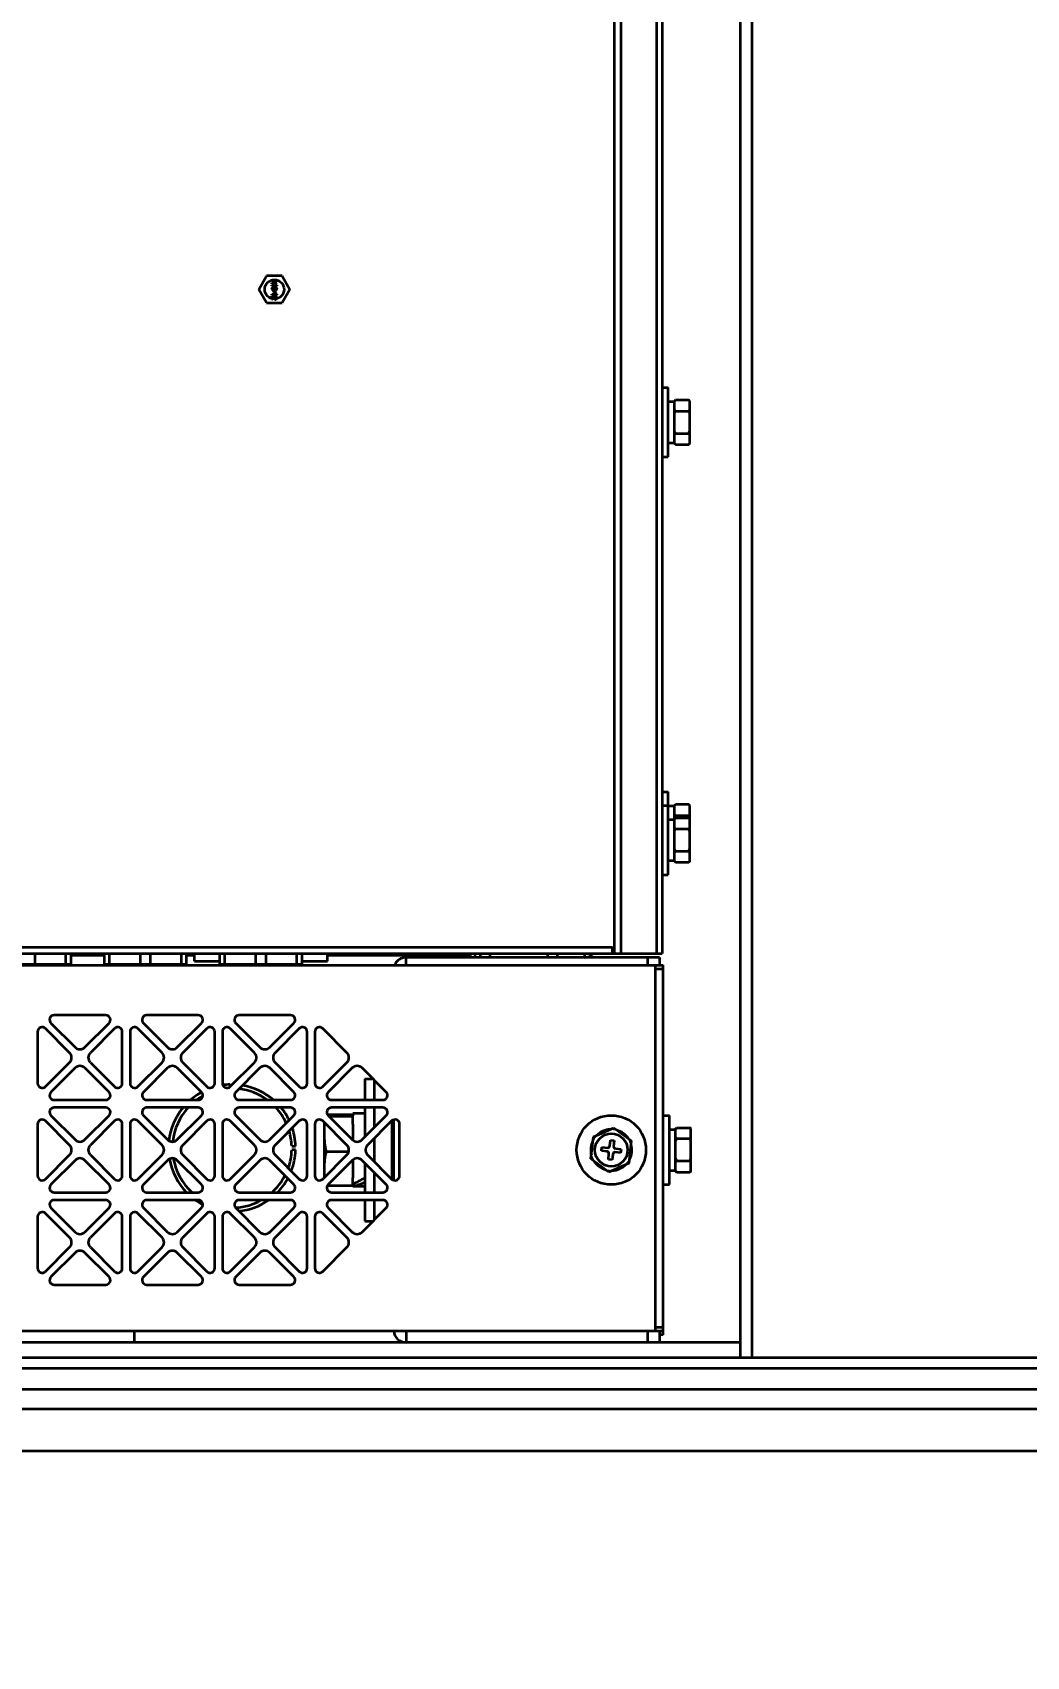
# Model space of a CAD drawing. Header units: millimetres. Extents: x 32496 to 166256, y 3504 to 23939.
# Drawn here: x 151428.4 to 151686.5, y 12157.8 to 12579.5 of the extents above; entities that cross this region are included whole.
import ezdxf

# ---------------------------------------------------------------- set-up
doc = ezdxf.new("R2010")
doc.units = ezdxf.units.MM
doc.header["$PDSIZE"] = -5
doc.layers.get('0').update_dxf_attribs({"lineweight": 35})
doc.layers.get('Defpoints').update_dxf_attribs({"lineweight": 18})
doc.layers.add('THICK', color=7, linetype='Continuous', lineweight=0)
doc.styles.add('TH_GBDIM', font='仿宋_GB2312.ttf', dxfattribs={"width": 0.8})
doc.dimstyles.new('TH_GBDIM', dxfattribs={"dimscale": 42, "dimtxt": 3, "dimasz": 3, "dimexe": 1.2, "dimexo": 0, "dimgap": 1, "dimtad": 1, "dimdec": 1, "dimdsep": 46, "dimtxsty": 'TH_GBDIM', "dimcen": 2.5, "dimdle": 252, "dimclrd": 4, "dimclre": 4, "dimclrt": 3, "dimadec": 0, "dimazin": 2, "dimtfac": 0.714286, "dimtdec": 1, "dimtmove": 0, "dimatfit": 3, "dimfxl": 1, "dimtolj": 1, "dimarcsym": 0})

# ---------------------------------------------------------------- blocks, each defined once
blk = doc.blocks.new('*D5866')
at = {"layer": 'Defpoints', "color": 0}
for p in [(146504.2, 13263.4), (152827.2, 12081.36), (152827.2, 11822.56)]:
    blk.add_point(p, dxfattribs=at)
at = {"layer": 'THICK', "color": 4, "linetype": 'Continuous', "lineweight": -2}
for p, q in [((146504.2, 13263.4), (146504.2, 11792.56)), ((152827.2, 12081.36), (152827.2, 11792.56)), ((146579.2, 11822.56), (152752.2, 11822.56))]:
    blk.add_line(p, q, dxfattribs=at)
at = {"layer": 'THICK', "color": 4}
for points in [[(146579.2, 11835.06), (146579.2, 11810.06), (146504.2, 11822.56)], [(152752.2, 11810.06), (152752.2, 11835.06), (152827.2, 11822.56)]]:
    blk.add_solid(points, dxfattribs=at)
at = {"layer": 'THICK', "color": 3, "lineweight": -3, "insert": (149665.7, 11885.26), "char_height": 75, "attachment_point": 5, "style": 'TH_GBDIM'}
blk.add_mtext('\\A1;About {\\A1;6323}', dxfattribs=at)
blk = doc.blocks.new('8-1250')
at = {"linetype": 'Continuous'}
for p, q in [((3018.87, -32152.29), (3018.87, -34671.29)), ((2994.17, -34566.29), (2994.17, -34029.19)), ((3015.87, -34040.26), (3015.87, -34671.29)), ((2983.17, -34566.29), (2983.17, -34048.24)), ((2984.87, -34045.3), (2984.87, -34566.29)), ((2995.57, -34180.92), (2995.57, -34425.66)), ((2890.83, -34393.79), (2892.85, -34390.29)), ((2892.85, -34397.29), (2890.83, -34393.79)), ((2896.89, -34390.29), (2892.85, -34390.29)), ((2894.22, -34391.59), (2895.52, -34391.59)), ((2894.22, -34391.75), (2894.22, -34391.59)), ((2895.25, -34391.75), (2894.22, -34391.75)), ((2895.25, -34391.75), (2894.22, -34392.13)), ((2894.22, -34392.35), (2894.22, -34392.13)), ((2894.22, -34392.35), (2895.25, -34392.73)), ((2894.22, -34392.73), (2895.25, -34392.73)), ((2894.22, -34392.89), (2894.22, -34392.73)), ((2895.52, -34392.89), (2894.22, -34392.89)), ((2894.25, -34393.4), (2894.22, -34393.54)), ((2894.22, -34393.67), (2894.22, -34393.54)), ((2894.22, -34393.67), (2894.25, -34393.81)), ((2894.33, -34393.27), (2894.25, -34393.4)), ((2894.25, -34393.81), (2894.33, -34393.95)), ((2894.44, -34393.19), (2894.33, -34393.27)), ((2894.33, -34393.95), (2894.44, -34394.03)), ((2894.36, -34392.24), (2895.52, -34391.83)), ((2895.52, -34392.65), (2894.36, -34392.24)), ((2894.36, -34393.51), (2894.39, -34393.43)), ((2894.36, -34393.51), (2894.36, -34393.7)), ((2894.39, -34393.78), (2894.36, -34393.7)), ((2894.39, -34393.43), (2894.44, -34393.35)), ((2894.44, -34393.86), (2894.39, -34393.78)), ((2894.58, -34393.13), (2894.44, -34393.19)), ((2894.44, -34393.35), (2894.53, -34393.3)), ((2894.53, -34393.92), (2894.44, -34393.86)), ((2894.44, -34394.03), (2894.58, -34394.08)), ((2894.53, -34393.3), (2894.61, -34393.27)), ((2894.61, -34393.95), (2894.53, -34393.92)), ((2894.78, -34393.11), (2894.58, -34393.13)), ((2894.72, -34394.08), (2894.58, -34394.08)), ((2894.69, -34393.27), (2894.61, -34393.27)), ((2894.61, -34393.95), (2894.69, -34393.95)), ((2894.69, -34393.27), (2894.78, -34393.3)), ((2894.78, -34393.92), (2894.69, -34393.95)), ((2894.72, -34394.3), (2894.69, -34394.32)), ((2894.69, -34394.32), (2894.83, -34394.46)), ((2894.72, -34394.08), (2894.86, -34394.03)), ((2894.89, -34394.46), (2894.72, -34394.3)), ((2894.78, -34393.11), (2894.97, -34393.11)), ((2894.78, -34393.3), (2894.83, -34393.35)), ((2894.83, -34393.86), (2894.78, -34393.92)), ((2894.83, -34393.35), (2894.89, -34393.43)), ((2894.89, -34393.78), (2894.83, -34393.86)), ((2894.86, -34394.03), (2894.94, -34393.95)), ((2894.89, -34393.43), (2894.91, -34393.51)), ((2894.91, -34393.7), (2894.89, -34393.78)), ((2895.05, -34394.3), (2894.89, -34394.46)), ((2894.97, -34393.24), (2894.91, -34393.24)), ((2895.02, -34393.4), (2894.91, -34393.24)), ((2894.91, -34393.7), (2894.91, -34393.51)), ((2894.94, -34393.95), (2895.02, -34393.81)), ((2894.94, -34394.46), (2895.08, -34394.32)), ((2895.16, -34393.13), (2894.97, -34393.11)), ((2894.97, -34393.24), (2895.14, -34393.27)), ((2895.05, -34393.54), (2895.02, -34393.4)), ((2895.02, -34393.81), (2895.05, -34393.67)), ((2895.05, -34393.54), (2895.05, -34393.67)), ((2895.08, -34394.32), (2895.05, -34394.3)), ((2895.14, -34393.27), (2895.22, -34393.3)), ((2895.3, -34393.19), (2895.16, -34393.13)), ((2895.22, -34393.3), (2895.3, -34393.35)), ((2895.3, -34393.84), (2895.22, -34393.89)), ((2895.22, -34394.03), (2895.22, -34393.89)), ((2895.22, -34394.03), (2895.3, -34394)), ((2895.41, -34393.27), (2895.3, -34393.19)), ((2895.3, -34393.35), (2895.36, -34393.43)), ((2895.36, -34393.76), (2895.3, -34393.84)), ((2895.3, -34394), (2895.41, -34393.92)), ((2895.36, -34393.43), (2895.38, -34393.51)), ((2895.38, -34393.67), (2895.36, -34393.76)), ((2895.38, -34393.67), (2895.38, -34393.51)), ((2895.49, -34393.4), (2895.41, -34393.27)), ((2895.41, -34393.92), (2895.49, -34393.78)), ((2895.52, -34393.54), (2895.49, -34393.4)), ((2895.49, -34393.78), (2895.52, -34393.65)), ((2895.52, -34391.59), (2895.52, -34391.83)), ((2895.52, -34392.65), (2895.52, -34392.89)), ((2895.52, -34393.54), (2895.52, -34393.65)), ((2896.89, -34390.29), (2898.91, -34393.79)), ((2898.91, -34393.79), (2896.89, -34397.29)), ((2892.85, -34397.29), (2896.89, -34397.29)), ((2894.22, -34395.06), (2895.3, -34395.06)), ((2894.22, -34395.22), (2894.22, -34395.06)), ((2895.52, -34395.22), (2894.22, -34395.22)), ((2894.22, -34395.43), (2894.36, -34395.43)), ((2894.22, -34396.41), (2894.22, -34395.43)), ((2894.36, -34396.41), (2894.22, -34396.41)), ((2895.05, -34396.19), (2894.36, -34395.43)), ((2894.36, -34395.65), (2894.97, -34396.33)), ((2894.36, -34395.65), (2894.36, -34396.41)), ((2894.64, -34394.46), (2894.83, -34394.46)), ((2894.64, -34394.51), (2894.64, -34394.46)), ((2894.83, -34394.51), (2894.64, -34394.51)), ((2894.83, -34394.51), (2894.69, -34394.65)), ((2894.69, -34394.65), (2894.72, -34394.68)), ((2894.72, -34394.68), (2894.89, -34394.51)), ((2894.89, -34394.51), (2895.05, -34394.68)), ((2894.94, -34394.46), (2895.14, -34394.46)), ((2895.14, -34394.51), (2894.94, -34394.51)), ((2895.08, -34394.65), (2894.94, -34394.51)), ((2894.97, -34396.33), (2895.05, -34396.38)), ((2895.05, -34394.68), (2895.08, -34394.65)), ((2895.16, -34396.25), (2895.05, -34396.19)), ((2895.05, -34396.38), (2895.16, -34396.41)), ((2895.11, -34394.89), (2895.33, -34394.89)), ((2895.11, -34394.89), (2895.3, -34395.06)), ((2895.14, -34394.46), (2895.14, -34394.51)), ((2895.16, -34396.25), (2895.22, -34396.25)), ((2895.22, -34396.41), (2895.16, -34396.41)), ((2895.33, -34395.49), (2895.22, -34395.46)), ((2895.22, -34395.6), (2895.22, -34395.46)), ((2895.22, -34395.6), (2895.3, -34395.65)), ((2895.3, -34396.19), (2895.22, -34396.25)), ((2895.22, -34396.41), (2895.33, -34396.38)), ((2895.3, -34395.65), (2895.36, -34395.73)), ((2895.36, -34396.11), (2895.3, -34396.19)), ((2895.52, -34395.06), (2895.33, -34394.89)), ((2895.44, -34395.6), (2895.33, -34395.49)), ((2895.33, -34396.38), (2895.44, -34396.27)), ((2895.36, -34395.73), (2895.38, -34395.87)), ((2895.38, -34395.98), (2895.36, -34396.11)), ((2895.38, -34395.98), (2895.38, -34395.87)), ((2895.49, -34395.71), (2895.44, -34395.6)), ((2895.44, -34396.27), (2895.49, -34396.17)), ((2895.52, -34395.9), (2895.49, -34395.71)), ((2895.49, -34396.17), (2895.52, -34396)), ((2895.52, -34395.06), (2895.52, -34395.22)), ((2895.52, -34395.9), (2895.52, -34396)), ((2995.57, -34419.29), (2997.17, -34419.29)), ((2997.17, -34437.29), (2997.17, -34419.29)), ((2997.17, -34422.94), (2998.77, -34422.94)), ((2998.77, -34422.82), (2999.07, -34422.52)), ((2998.77, -34433.76), (2998.77, -34422.82)), ((2999.07, -34422.52), (3002.47, -34422.52)), ((3002.77, -34422.82), (3002.47, -34422.52)), ((3002.77, -34433.76), (3002.77, -34422.82)), ((2995.57, -34425.66), (2995.57, -34430.92)), ((2999.07, -34425.4), (3002.47, -34425.4)), ((2995.57, -34430.92), (2995.57, -34566.29)), ((2999.07, -34431.18), (3002.47, -34431.18)), ((2997.17, -34433.64), (2998.77, -34433.64)), ((2998.77, -34433.76), (2999.07, -34434.06)), ((2999.07, -34434.06), (3002.47, -34434.06)), ((3002.77, -34433.76), (3002.47, -34434.06)), ((2995.57, -34437.29), (2997.17, -34437.29)), ((2995.57, -34524.29), (2997.17, -34524.29)), ((2997.17, -34527.79), (2997.17, -34524.29)), ((2995.57, -34527.79), (2997.17, -34527.79)), ((2997.17, -34545.79), (2997.17, -34527.79)), ((2997.17, -34527.94), (2998.77, -34527.94)), ((2998.77, -34527.82), (2999.04, -34527.54)), ((2998.77, -34531.32), (2998.77, -34527.82)), ((2999.07, -34527.52), (3002.47, -34527.52)), ((3002.77, -34527.82), (3002.5, -34527.54)), ((3002.77, -34531.32), (3002.77, -34527.82)), ((2997.17, -34531.44), (2998.77, -34531.44)), ((2998.77, -34531.32), (2999.07, -34531.02)), ((2998.77, -34542.26), (2998.77, -34531.32)), ((2999.07, -34530.45), (3002.47, -34530.45)), ((2999.07, -34531.02), (3002.47, -34531.02)), ((3002.77, -34531.32), (3002.47, -34531.02)), ((3002.77, -34542.26), (3002.77, -34531.32)), ((2999.07, -34533.9), (3002.47, -34533.9)), ((2999.07, -34539.68), (3002.47, -34539.68)), ((2995.57, -34545.79), (2997.17, -34545.79)), ((2997.17, -34542.14), (2998.77, -34542.14)), ((2998.77, -34542.26), (2999.07, -34542.56)), ((2999.07, -34542.56), (3002.47, -34542.56)), ((3002.77, -34542.26), (3002.47, -34542.56)), ((2684.08, -34566.29), (2984.87, -34566.29)), ((2685.06, -34564.59), (2982.67, -34564.59)), ((2832.69, -34569.06), (2832.69, -34566.29)), ((2840.72, -34569.06), (2840.72, -34566.29)), ((2842.04, -34569.06), (2842.04, -34566.29)), ((2850.71, -34566.79), (2842.04, -34566.79)), ((2850.71, -34569.06), (2850.71, -34566.29)), ((2852.02, -34569.06), (2852.02, -34566.29)), ((2860.05, -34569.06), (2860.05, -34566.29)), ((2862.69, -34569.06), (2862.69, -34566.29)), ((2870.72, -34569.06), (2870.72, -34566.29)), ((2872.04, -34569.06), (2872.04, -34566.29)), ((2874.12, -34566.79), (2872.04, -34566.79)), ((2874.12, -34568.29), (2874.12, -34566.29)), ((2880.71, -34569.06), (2880.71, -34566.29)), ((2882.02, -34569.06), (2882.02, -34566.29)), ((2890.05, -34569.06), (2890.05, -34566.29)), ((2892.69, -34569.06), (2892.69, -34566.29)), ((2900.72, -34569.06), (2900.72, -34566.29)), ((2902.04, -34569.06), (2902.04, -34566.29)), ((2908.62, -34568.29), (2908.62, -34566.29)), ((2945.87, -34566.79), (2908.62, -34566.79)), ((2945.47, -34567.29), (2945.47, -34566.79)), ((2945.87, -34566.79), (2945.87, -34566.29)), ((2946.97, -34567.29), (2946.97, -34566.29)), ((2948.37, -34567.29), (2948.37, -34566.29)), ((2950.87, -34567.29), (2950.87, -34566.29)), ((2965.87, -34567.29), (2965.87, -34566.29)), ((2968.37, -34567.29), (2968.37, -34566.29)), ((2975.37, -34566.29), (2975.37, -34567.29)), ((2982.67, -34566.29), (2982.67, -34564.59)), ((2984.87, -34566.29), (2995.57, -34566.29)), ((2682.35, -34569.29), (2995.87, -34569.29)), ((2820.71, -34569.06), (2842.04, -34569.06)), ((2850.71, -34569.06), (2872.04, -34569.06)), ((2874.12, -34568.29), (2880.71, -34568.29)), ((2880.71, -34569.06), (2902.04, -34569.06)), ((2902.04, -34568.29), (2908.62, -34568.29)), ((2994.87, -34567.29), (2929.07, -34567.29)), ((2929.07, -34569.29), (2929.07, -34567.29)), ((2991.87, -34569.29), (2991.87, -34567.29)), ((2993.87, -34570.29), (2993.87, -34569.29)), ((2995.87, -34570.29), (2993.87, -34570.29)), ((2993.87, -34663.29), (2993.87, -34570.29)), ((2994.87, -34567.29), (2994.87, -34569.29)), ((2995.87, -34664.29), (2995.87, -34569.29)), ((2851.06, -34582.29), (2837.68, -34582.29)), ((2875.06, -34582.29), (2861.68, -34582.29)), ((2899.06, -34582.29), (2885.68, -34582.29)), ((2833.37, -34586.6), (2833.37, -34599.98)), ((2841.69, -34592.02), (2835.42, -34585.75)), ((2836.83, -34584.34), (2843.1, -34590.6)), ((2845.65, -34590.6), (2851.91, -34584.34)), ((2853.32, -34585.75), (2847.06, -34592.02)), ((2855.37, -34599.98), (2855.37, -34586.6)), ((2857.37, -34586.6), (2857.37, -34599.98)), ((2865.69, -34592.02), (2859.42, -34585.75)), ((2860.83, -34584.34), (2867.1, -34590.6)), ((2869.65, -34590.6), (2875.91, -34584.34)), ((2877.32, -34585.75), (2871.06, -34592.02)), ((2879.37, -34599.98), (2879.37, -34586.6)), ((2881.37, -34586.6), (2881.37, -34599.98)), ((2889.69, -34592.02), (2883.42, -34585.75)), ((2884.83, -34584.34), (2891.1, -34590.6)), ((2893.65, -34590.6), (2899.91, -34584.34)), ((2901.32, -34585.75), (2895.06, -34592.02)), ((2903.37, -34599.98), (2903.37, -34586.6)), ((2905.37, -34586.6), (2905.37, -34599.98)), ((2913.69, -34592.02), (2907.42, -34585.75)), ((2835.42, -34600.83), (2841.69, -34594.56)), ((2843.1, -34595.98), (2836.83, -34602.24)), ((2851.91, -34602.24), (2845.65, -34595.98)), ((2847.06, -34594.56), (2853.32, -34600.83)), ((2859.42, -34600.83), (2865.69, -34594.56)), ((2867.1, -34595.98), (2860.83, -34602.24)), ((2875.91, -34602.24), (2869.65, -34595.98)), ((2871.06, -34594.56), (2877.32, -34600.83)), ((2883.42, -34600.83), (2889.69, -34594.56)), ((2891.1, -34595.98), (2884.83, -34602.24)), ((2899.91, -34602.24), (2893.65, -34595.98)), ((2895.06, -34594.56), (2901.32, -34600.83)), ((2907.42, -34600.83), (2913.69, -34594.56)), ((2915.1, -34595.98), (2908.83, -34602.24)), ((2923.91, -34602.24), (2917.65, -34595.98)), ((2883.37, -34600.87), (2883.37, -34600.3)), ((2918.37, -34598.79), (2920.46, -34598.79)), ((2918.37, -34598.79), (2918.37, -34604.29)), ((2920.87, -34604.29), (2920.87, -34599.2)), ((2837.68, -34604.29), (2851.06, -34604.29)), ((2861.68, -34604.29), (2875.06, -34604.29)), ((2885.68, -34604.29), (2899.06, -34604.29)), ((2909.68, -34604.29), (2923.06, -34604.29)), ((2836.83, -34608.34), (2843.1, -34614.6)), ((2851.06, -34606.29), (2837.68, -34606.29)), ((2845.65, -34614.6), (2851.91, -34608.34)), ((2860.83, -34608.34), (2867.1, -34614.6)), ((2875.06, -34606.29), (2861.68, -34606.29)), ((2869.65, -34614.6), (2875.91, -34608.34)), ((2884.83, -34608.34), (2891.1, -34614.6)), ((2899.06, -34606.29), (2885.68, -34606.29)), ((2893.65, -34614.6), (2899.91, -34608.34)), ((2908.65, -34608.09), (2915.27, -34608.09)), ((2908.83, -34608.34), (2915.1, -34614.6)), ((2909, -34608.51), (2915.27, -34608.51)), ((2923.06, -34606.29), (2909.68, -34606.29)), ((2918.37, -34607.84), (2915.27, -34607.84)), ((2915.27, -34607.84), (2915.27, -34608.41)), ((2915.27, -34610.6), (2915.27, -34608.41)), ((2917.65, -34614.6), (2923.91, -34608.34)), ((2918.37, -34606.29), (2918.37, -34613.87)), ((2920.87, -34611.37), (2920.87, -34606.29)), ((2925.87, -34625.13), (2925.87, -34609.45)), ((2995.87, -34608.29), (2997.47, -34608.29)), ((2997.47, -34626.29), (2997.47, -34608.29)), ((2833.37, -34610.6), (2833.37, -34623.98)), ((2841.69, -34616.02), (2835.42, -34609.75)), ((2853.32, -34609.75), (2847.06, -34616.02)), ((2855.37, -34623.98), (2855.37, -34610.6)), ((2857.37, -34610.6), (2857.37, -34623.98)), ((2865.69, -34616.02), (2859.42, -34609.75)), ((2877.32, -34609.75), (2871.06, -34616.02)), ((2879.37, -34623.98), (2879.37, -34610.6)), ((2881.37, -34610.6), (2881.37, -34623.98)), ((2889.69, -34616.02), (2883.42, -34609.75)), ((2901.32, -34609.75), (2895.06, -34616.02)), ((2903.37, -34623.98), (2903.37, -34610.6)), ((2905.37, -34610.6), (2905.37, -34623.98)), ((2913.69, -34616.02), (2907.42, -34609.75)), ((2907.77, -34610.1), (2907.77, -34624.47)), ((2915.27, -34610.6), (2915.27, -34614.74)), ((2925.32, -34609.75), (2919.06, -34616.02)), ((2925.37, -34609.71), (2925.37, -34624.87)), ((2925.87, -34609.79), (2925.37, -34609.79)), ((2927.37, -34623.98), (2927.37, -34610.6)), ((2977.71, -34613.89), (2982.99, -34611.55)), ((2982.99, -34611.55), (2987.65, -34614.95)), ((2997.47, -34611.94), (2999.07, -34611.94)), ((2999.07, -34611.82), (2999.32, -34611.56)), ((2999.07, -34622.76), (2999.07, -34611.82)), ((2999.32, -34611.56), (2999.37, -34611.52)), ((2999.37, -34611.52), (3002.77, -34611.52)), ((3002.82, -34611.56), (3002.77, -34611.52)), ((3003.07, -34611.82), (3002.82, -34611.56)), ((3003.07, -34622.76), (3003.07, -34611.82)), ((2899.36, -34616.29), (2900.36, -34616.29)), ((2900.36, -34617.29), (2899.36, -34617.29)), ((2908.28, -34617.71), (2914.16, -34617.71)), ((2920.87, -34620.37), (2920.87, -34614.2)), ((2977.09, -34619.63), (2977.71, -34613.89)), ((2979.83, -34617.52), (2979.94, -34616.53)), ((2981.32, -34617.68), (2979.83, -34617.52)), ((2979.94, -34616.53), (2981.43, -34616.69)), ((2981.98, -34616.24), (2982.14, -34614.75)), ((2982.14, -34614.75), (2983.14, -34614.86)), ((2983.14, -34614.86), (2982.98, -34616.35)), ((2983.42, -34616.9), (2984.91, -34617.06)), ((2984.91, -34617.06), (2984.8, -34618.05)), ((2987.04, -34620.69), (2987.65, -34614.95)), ((2999.37, -34614.33), (3002.77, -34614.33)), ((2835.42, -34624.83), (2841.69, -34618.56)), ((2843.1, -34619.98), (2836.83, -34626.24)), ((2851.91, -34626.24), (2845.65, -34619.98)), ((2847.06, -34618.56), (2853.32, -34624.83)), ((2859.42, -34624.83), (2865.69, -34618.56)), ((2867.1, -34619.98), (2860.83, -34626.24)), ((2875.91, -34626.24), (2869.65, -34619.98)), ((2871.06, -34618.56), (2877.32, -34624.83)), ((2883.42, -34624.83), (2889.69, -34618.56)), ((2891.1, -34619.98), (2884.83, -34626.24)), ((2899.91, -34626.24), (2893.65, -34619.98)), ((2895.06, -34618.56), (2901.32, -34624.83)), ((2907.42, -34624.83), (2913.69, -34618.56)), ((2915.1, -34619.98), (2908.83, -34626.24)), ((2915.27, -34619.83), (2915.27, -34624.49)), ((2923.91, -34626.24), (2917.65, -34619.98)), ((2918.37, -34620.7), (2918.37, -34628.29)), ((2919.06, -34618.56), (2925.32, -34624.83)), ((2981.76, -34623.03), (2977.09, -34619.63)), ((2981.61, -34619.72), (2981.77, -34618.23)), ((2982.6, -34619.83), (2981.61, -34619.72)), ((2987.04, -34620.69), (2981.76, -34623.03)), ((2982.76, -34618.34), (2982.6, -34619.83)), ((2984.8, -34618.05), (2983.31, -34617.89)), ((2999.37, -34620.1), (3002.77, -34620.1)), ((2915.27, -34626.49), (2915.27, -34624.49)), ((2920.87, -34628.29), (2920.87, -34623.2)), ((2925.37, -34624.79), (2925.87, -34624.79)), ((2995.87, -34626.29), (2997.47, -34626.29)), ((2997.47, -34622.64), (2999.07, -34622.64)), ((2999.07, -34622.76), (2999.32, -34623.02)), ((2999.37, -34623.06), (3002.77, -34623.06)), ((3003.07, -34622.76), (3002.82, -34623.02)), ((2837.68, -34628.29), (2851.06, -34628.29)), ((2851.06, -34630.29), (2837.68, -34630.29)), ((2861.68, -34628.29), (2875.06, -34628.29)), ((2875.06, -34630.29), (2861.68, -34630.29)), ((2885.68, -34628.29), (2899.06, -34628.29)), ((2899.06, -34630.29), (2885.68, -34630.29)), ((2908.65, -34626.49), (2915.27, -34626.49)), ((2909.68, -34628.29), (2923.06, -34628.29)), ((2923.06, -34630.29), (2909.68, -34630.29)), ((2915.27, -34626.49), (2915.27, -34626.74)), ((2918.37, -34626.74), (2915.27, -34626.74)), ((2918.37, -34630.29), (2918.37, -34635.79)), ((2920.87, -34635.37), (2920.87, -34630.29)), ((2833.37, -34634.6), (2833.37, -34647.98)), ((2841.69, -34640.02), (2835.42, -34633.75)), ((2836.83, -34632.34), (2843.1, -34638.6)), ((2845.65, -34638.6), (2851.91, -34632.34)), ((2853.32, -34633.75), (2847.06, -34640.02)), ((2855.37, -34647.98), (2855.37, -34634.6)), ((2857.37, -34634.6), (2857.37, -34647.98)), ((2865.69, -34640.02), (2859.42, -34633.75)), ((2860.83, -34632.34), (2867.1, -34638.6)), ((2869.65, -34638.6), (2875.91, -34632.34)), ((2877.32, -34633.75), (2871.06, -34640.02)), ((2879.37, -34647.98), (2879.37, -34634.6)), ((2881.37, -34634.6), (2881.37, -34647.98)), ((2889.69, -34640.02), (2883.42, -34633.75)), ((2884.83, -34632.34), (2891.1, -34638.6)), ((2893.65, -34638.6), (2899.91, -34632.34)), ((2901.32, -34633.75), (2895.06, -34640.02)), ((2903.37, -34647.98), (2903.37, -34634.6)), ((2905.37, -34634.6), (2905.37, -34647.98)), ((2913.69, -34640.02), (2907.42, -34633.75)), ((2908.83, -34632.34), (2915.1, -34638.6)), ((2917.65, -34638.6), (2923.91, -34632.34)), ((2918.37, -34635.79), (2920.46, -34635.79)), ((2835.42, -34648.83), (2841.69, -34642.56)), ((2847.06, -34642.56), (2853.32, -34648.83)), ((2859.42, -34648.83), (2865.69, -34642.56)), ((2871.06, -34642.56), (2877.32, -34648.83)), ((2883.42, -34648.83), (2889.69, -34642.56)), ((2895.06, -34642.56), (2901.32, -34648.83)), ((2907.42, -34648.83), (2913.69, -34642.56)), ((2843.1, -34643.98), (2836.83, -34650.24)), ((2851.91, -34650.24), (2845.65, -34643.98)), ((2867.1, -34643.98), (2860.83, -34650.24)), ((2875.91, -34650.24), (2869.65, -34643.98)), ((2891.1, -34643.98), (2884.83, -34650.24)), ((2899.91, -34650.24), (2893.65, -34643.98)), ((2837.68, -34652.29), (2851.06, -34652.29)), ((2861.68, -34652.29), (2875.06, -34652.29)), ((2885.68, -34652.29), (2899.06, -34652.29)), ((2993.87, -34663.29), (2995.87, -34663.29)), ((2993.87, -34664.29), (2993.87, -34663.29)), ((2627.5, -34664.29), (2995.87, -34664.29)), ((3015.87, -34667.29), (2666.34, -34667.29)), ((2858.57, -34667.29), (2858.57, -34664.29)), ((2929.07, -34664.29), (2929.07, -34667.29)), ((2991.87, -34667.29), (2991.87, -34664.29)), ((2994.87, -34664.29), (2994.87, -34664.88)), ((2994.87, -34664.88), (2994.87, -34667.29)), ((2995.87, -34665.29), (2994.87, -34665.29)), ((2995.87, -34665.29), (2995.87, -34664.29)), ((3018.87, -34671.29), (2661.34, -34671.29)), ((3115.87, -34671.29), (3015.87, -34671.29)), ((3761.37, -34674.01), (-7907.13, -34674.01)), ((3761.37, -34679.48), (-7907.13, -34679.48)), ((3115.87, -34684.6), (-7857.13, -34684.6)), ((3115.87, -34695.54), (-7857.13, -34695.54))]:
    blk.add_line(p, q, dxfattribs=at)
for centre, radius in [((2894.87, -34393.79), 2.5), ((2982.37, -34617.29), 9), ((2982.37, -34617.29), 4.25)]:
    blk.add_circle(centre, radius, dxfattribs=at)
for centre, radius, start, end in [((3000.01, -34425.09), 3.56, 39.1364, 39.5013), ((3001.53, -34431.49), 3.56, 219.1364, 219.5008), ((3001.59, -34530.11), 3.61, 140.8644, 141.29), ((3002.91, -34531.29), 5.38, 135.4351, 135.8761), ((2998.63, -34531.3), 5.39, 44.1239, 44.5649), ((2999.96, -34530.11), 3.61, 38.71, 39.1336), ((3000.01, -34533.59), 3.56, 39.1364, 39.5013), ((3001.53, -34539.99), 3.56, 219.1364, 219.5008), ((2975.37, -34564.29), 3, 270, 317.7058), ((2929.07, -34570.49), 3.2, 90, 157.8523), ((2837.68, -34583.49), 1.2, 90, 225), ((2851.06, -34583.49), 1.2, 315, 90), ((2861.68, -34583.49), 1.2, 90, 225), ((2875.06, -34583.49), 1.2, 315, 90), ((2885.68, -34583.49), 1.2, 90, 225), ((2899.06, -34583.49), 1.2, 315, 90), ((2834.57, -34586.6), 1.2, 45, 180), ((2854.17, -34586.6), 1.2, 0, 135), ((2858.57, -34586.6), 1.2, 45, 180), ((2878.17, -34586.6), 1.2, 0, 135), ((2882.57, -34586.6), 1.2, 45, 180), ((2902.17, -34586.6), 1.2, 0, 135), ((2906.57, -34586.6), 1.2, 45, 180), ((2840.41, -34593.29), 1.8, 315, 45), ((2844.37, -34589.33), 1.8, 225, 315), ((2848.33, -34593.29), 1.8, 135, 225), ((2864.41, -34593.29), 1.8, 315, 45), ((2868.37, -34589.33), 1.8, 225, 315), ((2872.33, -34593.29), 1.8, 135, 225), ((2888.41, -34593.29), 1.8, 315, 45), ((2892.37, -34589.33), 1.8, 225, 315), ((2896.33, -34593.29), 1.8, 135, 225), ((2912.41, -34593.29), 1.8, 315, 45), ((2844.37, -34597.25), 1.8, 45, 135), ((2868.37, -34597.25), 1.8, 45, 135), ((2892.37, -34597.25), 1.8, 45, 135), ((2916.37, -34597.25), 1.8, 45, 135), ((2834.57, -34599.98), 1.2, 180, 315), ((2854.17, -34599.98), 1.2, 225, 0), ((2858.57, -34599.98), 1.2, 180, 315), ((2878.17, -34599.98), 1.2, 225, 0), ((2882.57, -34599.98), 1.2, 180, 315), ((2883.87, -34616.79), 16.5, 91.7365, 98.3444), ((2883.87, -34616.79), 16.5, 49.3326, 80.6487), ((2902.17, -34599.98), 1.2, 225, 0), ((2906.57, -34599.98), 1.2, 180, 315), ((2837.68, -34603.09), 1.2, 135, 270), ((2851.06, -34603.09), 1.2, 270, 45), ((2861.68, -34603.09), 1.2, 135, 270), ((2883.87, -34616.79), 16.5, 118.6258, 130.6683), ((2883.87, -34616.79), 15.5, 119.5881, 126.1377), ((2875.06, -34603.09), 1.2, 270, 45), ((2885.68, -34603.09), 1.2, 135, 270), ((2883.87, -34616.79), 15.5, 53.8624, 83.3437), ((2899.06, -34603.09), 1.2, 270, 45), ((2909.68, -34603.09), 1.2, 135, 270), ((2923.06, -34603.09), 1.2, 270, 45), ((2834.57, -34610.6), 1.2, 45, 180), ((2837.68, -34607.49), 1.2, 90, 225), ((2851.06, -34607.49), 1.2, 315, 90), ((2854.17, -34610.6), 1.2, 0, 135), ((2858.57, -34610.6), 1.2, 45, 180), ((2861.68, -34607.49), 1.2, 90, 225), ((2883.87, -34616.79), 16.5, 140.4498, 173.3933), ((2883.87, -34616.79), 15.5, 137.2859, 173.8028), ((2875.06, -34607.49), 1.2, 315, 90), ((2878.17, -34610.6), 1.2, 0, 135), ((2882.57, -34610.6), 1.2, 45, 180), ((2885.68, -34607.49), 1.2, 90, 225), ((2883.87, -34616.79), 15.5, 24.7281, 42.7133), ((2883.87, -34616.79), 16.5, 26.0213, 39.5497), ((2899.06, -34607.49), 1.2, 315, 90), ((2902.17, -34610.6), 1.2, 0, 135), ((2906.57, -34610.6), 1.2, 45, 180), ((2909.68, -34607.49), 1.2, 90, 225), ((2923.06, -34607.49), 1.2, 315, 90), ((2926.17, -34610.6), 1.2, 0, 135), ((2883.87, -34616.79), 15.5, 1.8486, 16.5924), ((2883.87, -34616.79), 16.5, 1.7365, 18.459), ((2982.37, -34617.29), 5.47, 137.9086, 149.8935), ((2982.37, -34617.29), 5.35, 93.0614, 134.7408), ((2982.37, -34617.29), 5.47, 77.9086, 89.8935), ((2982.37, -34617.29), 5.35, 33.0614, 74.7408), ((2840.41, -34617.29), 1.8, 315, 45), ((2844.37, -34613.33), 1.8, 225, 315), ((2848.33, -34617.29), 1.8, 135, 225), ((2864.41, -34617.29), 1.8, 315, 45), ((2868.37, -34613.33), 1.8, 225, 315), ((2872.33, -34617.29), 1.8, 135, 225), ((2888.41, -34617.29), 1.8, 315, 45), ((2892.37, -34613.33), 1.8, 225, 315), ((2896.33, -34617.29), 1.8, 135, 225), ((2883.87, -34616.79), 15.5, 340.452, 358.1514), ((2883.87, -34616.79), 16.5, 338.812, 358.2635), ((2912.41, -34617.29), 1.8, 315, 45), ((2916.37, -34613.33), 1.8, 225, 315), ((2920.33, -34617.29), 1.8, 135, 225), ((2982.37, -34617.29), 5.35, 153.0614, 194.7408), ((2981.27, -34618.18), 0.5, 353.9011, 83.9011), ((2981.48, -34616.19), 0.5, 263.9011, 353.9011), ((2983.47, -34616.4), 0.5, 173.9011, 263.9011), ((2982.37, -34617.29), 5.47, 17.9086, 29.8935), ((2982.37, -34617.29), 5.35, 333.0614, 14.7408), ((2844.37, -34621.25), 1.8, 45, 135), ((2868.37, -34621.25), 1.8, 45, 135), ((2883.87, -34616.79), 16.5, 189.8605, 224.2208), ((2883.87, -34616.79), 15.5, 189.9879, 227.9882), ((2892.37, -34621.25), 1.8, 45, 135), ((2916.37, -34621.25), 1.8, 45, 135), ((2982.37, -34617.29), 5.47, 197.9086, 209.8935), ((2982.37, -34617.29), 5.35, 213.0614, 254.7408), ((2982.37, -34617.29), 5.35, 273.0614, 314.7408), ((2983.26, -34618.39), 0.5, 83.9011, 173.9011), ((2982.37, -34617.29), 5.47, 317.9086, 329.8935), ((2834.57, -34623.98), 1.2, 180, 315), ((2837.68, -34627.09), 1.2, 135, 270), ((2851.06, -34627.09), 1.2, 270, 45), ((2854.17, -34623.98), 1.2, 225, 0), ((2858.57, -34623.98), 1.2, 180, 315), ((2861.68, -34627.09), 1.2, 135, 270), ((2875.06, -34627.09), 1.2, 270, 45), ((2878.17, -34623.98), 1.2, 225, 0), ((2882.57, -34623.98), 1.2, 180, 315), ((2885.68, -34627.09), 1.2, 135, 270), ((2883.87, -34616.79), 15.5, 312.0115, 332.4985), ((2883.87, -34616.79), 16.5, 315.7805, 331.4162), ((2899.06, -34627.09), 1.2, 270, 45), ((2902.17, -34623.98), 1.2, 225, 0), ((2906.57, -34623.98), 1.2, 180, 315), ((2909.68, -34627.09), 1.2, 135, 270), ((2923.06, -34627.09), 1.2, 270, 45), ((2926.17, -34623.98), 1.2, 225, 0), ((2982.37, -34617.29), 5.47, 257.9086, 269.8935), ((3001.92, -34620.46), 3.64, 218.4467, 218.9062), ((3000.22, -34620.46), 3.64, 321.0863, 321.5533), ((2837.68, -34631.49), 1.2, 90, 225), ((2851.06, -34631.49), 1.2, 315, 90), ((2861.68, -34631.49), 1.2, 90, 225), ((2883.87, -34616.79), 16.5, 235.0154, 242.492), ((2875.06, -34631.49), 1.2, 315, 90), ((2885.68, -34631.49), 1.2, 90, 225), ((2883.87, -34616.79), 15.5, 273.3007, 299.2825), ((2883.87, -34616.79), 16.5, 276.262, 304.9849), ((2899.06, -34631.49), 1.2, 315, 90), ((2909.68, -34631.49), 1.2, 90, 225), ((2923.06, -34631.49), 1.2, 315, 90), ((2834.57, -34634.6), 1.2, 45, 180), ((2854.17, -34634.6), 1.2, 0, 135), ((2858.57, -34634.6), 1.2, 45, 180), ((2878.17, -34634.6), 1.2, 0, 135), ((2882.57, -34634.6), 1.2, 45, 180), ((2902.17, -34634.6), 1.2, 0, 135), ((2906.57, -34634.6), 1.2, 45, 180), ((2844.37, -34637.33), 1.8, 225, 315), ((2868.37, -34637.33), 1.8, 225, 315), ((2892.37, -34637.33), 1.8, 225, 315), ((2916.37, -34637.33), 1.8, 225, 315), ((2840.41, -34641.29), 1.8, 315, 45), ((2848.33, -34641.29), 1.8, 135, 225), ((2864.41, -34641.29), 1.8, 315, 45), ((2872.33, -34641.29), 1.8, 135, 225), ((2888.41, -34641.29), 1.8, 315, 45), ((2896.33, -34641.29), 1.8, 135, 225), ((2912.41, -34641.29), 1.8, 315, 45), ((2844.37, -34645.25), 1.8, 45, 135), ((2868.37, -34645.25), 1.8, 45, 135), ((2892.37, -34645.25), 1.8, 45, 135), ((2834.57, -34647.98), 1.2, 180, 315), ((2837.68, -34651.09), 1.2, 135, 270), ((2851.06, -34651.09), 1.2, 270, 45), ((2854.17, -34647.98), 1.2, 225, 0), ((2858.57, -34647.98), 1.2, 180, 315), ((2861.68, -34651.09), 1.2, 135, 270), ((2875.06, -34651.09), 1.2, 270, 45), ((2878.17, -34647.98), 1.2, 225, 0), ((2882.57, -34647.98), 1.2, 180, 315), ((2885.68, -34651.09), 1.2, 135, 270), ((2899.06, -34651.09), 1.2, 270, 45), ((2902.17, -34647.98), 1.2, 225, 0), ((2906.57, -34647.98), 1.2, 180, 315), ((2929.07, -34664.09), 3.2, 183.655, 270)]:
    blk.add_arc(centre, radius, start, end, dxfattribs=at)
for centre, start_param, end_param in [((2916.17, -34617.29), -2.209288, -1.87893), ((2918.37, -34617.29), -2.448792, -2.114562)]:
    blk.add_ellipse(centre, major_axis=(8.09, 8.09), ratio=0.60456, start_param=start_param, end_param=end_param, dxfattribs=at)
for points, knots in [([(2998.77, -34422.85), (2998.8, -34422.82), (2998.89, -34422.7), (2998.99, -34422.59), (2999.07, -34422.52)], [0, 0, 0, 0, 0.244558, 1, 1, 1, 1]), ([(3002.76, -34422.83), (3002.74, -34422.8), (3002.64, -34422.69), (3002.55, -34422.59), (3002.47, -34422.52)], [0, 0, 0, 0, 0.244878, 1, 1, 1, 1]), ([(2999.07, -34425.4), (2999.05, -34425.38), (2998.94, -34425.27), (2998.84, -34425.16), (2998.77, -34425.07)], [0, 0, 0, 0, 0.255352, 1, 1, 1, 1]), ([(3002.47, -34425.4), (3002.5, -34425.38), (3002.6, -34425.27), (3002.7, -34425.16), (3002.77, -34425.07)], [0, 0, 0, 0, 0.255353, 1, 1, 1, 1]), ([(2998.77, -34431.51), (2998.8, -34431.48), (2998.89, -34431.36), (2998.99, -34431.26), (2999.07, -34431.18)], [0, 0, 0, 0, 0.244558, 1, 1, 1, 1]), ([(3002.77, -34431.51), (3002.75, -34431.48), (3002.65, -34431.36), (3002.55, -34431.26), (3002.47, -34431.18)], [0, 0, 0, 0, 0.244558, 1, 1, 1, 1]), ([(2999.07, -34434.06), (2999.05, -34434.04), (2998.95, -34433.94), (2998.85, -34433.83), (2998.79, -34433.75)], [0, 0, 0, 0, 0.255041, 1, 1, 1, 1]), ([(3002.47, -34434.06), (3002.5, -34434.04), (3002.6, -34433.93), (3002.7, -34433.82), (3002.77, -34433.73)], [0, 0, 0, 0, 0.255353, 1, 1, 1, 1]), ([(2998.79, -34527.83), (2998.81, -34527.81), (2998.89, -34527.71), (2998.98, -34527.61), (2999.04, -34527.55)], [0, 0, 0, 0, 0.245498, 1, 1, 1, 1]), ([(3002.76, -34527.83), (3002.74, -34527.81), (3002.65, -34527.71), (3002.57, -34527.61), (3002.5, -34527.55)], [0, 0, 0, 0, 0.245496, 1, 1, 1, 1]), ([(2999.07, -34530.45), (2999.05, -34530.42), (2998.94, -34530.31), (2998.84, -34530.2), (2998.77, -34530.11)], [0, 0, 0, 0, 0.255211, 1, 1, 1, 1]), ([(2998.77, -34531.35), (2998.8, -34531.32), (2998.89, -34531.2), (2998.99, -34531.09), (2999.07, -34531.02)], [0, 0, 0, 0, 0.244558, 1, 1, 1, 1]), ([(3002.47, -34530.45), (3002.5, -34530.42), (3002.6, -34530.31), (3002.7, -34530.2), (3002.77, -34530.11)], [0, 0, 0, 0, 0.255211, 1, 1, 1, 1]), ([(3002.76, -34531.33), (3002.74, -34531.3), (3002.64, -34531.19), (3002.55, -34531.09), (3002.47, -34531.02)], [0, 0, 0, 0, 0.244878, 1, 1, 1, 1]), ([(2999.07, -34533.9), (2999.05, -34533.88), (2998.94, -34533.77), (2998.84, -34533.66), (2998.77, -34533.57)], [0, 0, 0, 0, 0.255352, 1, 1, 1, 1]), ([(3002.47, -34533.9), (3002.5, -34533.88), (3002.6, -34533.77), (3002.7, -34533.66), (3002.77, -34533.57)], [0, 0, 0, 0, 0.255353, 1, 1, 1, 1]), ([(2998.77, -34540.01), (2998.8, -34539.98), (2998.89, -34539.86), (2998.99, -34539.76), (2999.07, -34539.68)], [0, 0, 0, 0, 0.244558, 1, 1, 1, 1]), ([(3002.77, -34540.01), (3002.75, -34539.98), (3002.65, -34539.86), (3002.55, -34539.76), (3002.47, -34539.68)], [0, 0, 0, 0, 0.244558, 1, 1, 1, 1]), ([(2999.07, -34542.56), (2999.05, -34542.54), (2998.95, -34542.44), (2998.85, -34542.33), (2998.79, -34542.25)], [0, 0, 0, 0, 0.255041, 1, 1, 1, 1]), ([(3002.47, -34542.56), (3002.5, -34542.54), (3002.6, -34542.43), (3002.7, -34542.32), (3002.77, -34542.23)], [0, 0, 0, 0, 0.255353, 1, 1, 1, 1]), ([(2854.17, -34569.16), (2854.17, -34569.16), (2854.16, -34569.16), (2854.17, -34569.15), (2854.17, -34569.15)], [0, 0, 0, 0, 0.500735, 1, 1, 1, 1]), ([(2884.17, -34569.16), (2884.17, -34569.16), (2884.16, -34569.16), (2884.17, -34569.15), (2884.17, -34569.15)], [0, 0, 0, 0, 0.500735, 1, 1, 1, 1]), ([(2907.77, -34613.11), (2907.77, -34613.88), (2907.87, -34615.42), (2908.12, -34616.95), (2908.28, -34617.71)], [0, 0, 0, 0, 0.499364, 1, 1, 1, 1]), ([(2999.07, -34611.84), (2999.09, -34611.81), (2999.17, -34611.72), (2999.26, -34611.63), (2999.32, -34611.56)], [0, 0, 0, 0, 0.245068, 1, 1, 1, 1]), ([(3003.07, -34611.84), (3003.05, -34611.81), (3002.97, -34611.72), (3002.89, -34611.63), (3002.82, -34611.56)], [0, 0, 0, 0, 0.245068, 1, 1, 1, 1]), ([(2908.28, -34617.71), (2908.12, -34618.43), (2907.87, -34619.89), (2907.77, -34621.36), (2907.77, -34622.1)], [0, 0, 0, 0, 0.500908, 1, 1, 1, 1]), ([(2999.37, -34614.33), (2999.35, -34614.3), (2999.24, -34614.2), (2999.14, -34614.09), (2999.07, -34614.01)], [0, 0, 0, 0, 0.255591, 1, 1, 1, 1]), ([(3002.77, -34614.33), (3002.8, -34614.3), (3002.9, -34614.2), (3003, -34614.09), (3003.07, -34614.01)], [0, 0, 0, 0, 0.255591, 1, 1, 1, 1]), ([(2999.07, -34620.44), (2999.1, -34620.41), (2999.19, -34620.3), (2999.29, -34620.18), (2999.37, -34620.1)], [0, 0, 0, 0, 0.244797, 1, 1, 1, 1]), ([(3003.07, -34620.44), (3003.05, -34620.41), (3002.95, -34620.3), (3002.85, -34620.18), (3002.77, -34620.1)], [0, 0, 0, 0, 0.244797, 1, 1, 1, 1]), ([(2999.37, -34623.06), (2999.35, -34623.04), (2999.25, -34622.93), (2999.16, -34622.83), (2999.09, -34622.75)], [0, 0, 0, 0, 0.254745, 1, 1, 1, 1]), ([(3002.77, -34623.06), (3002.8, -34623.04), (3002.89, -34622.93), (3002.99, -34622.83), (3003.05, -34622.75)], [0, 0, 0, 0, 0.25474, 1, 1, 1, 1])]:
    blk.add_open_spline(points, degree=3, knots=knots, dxfattribs=at)
for points in [[(2998.77, -34426.06), (2998.86, -34425.84), (2998.96, -34425.62), (2999.07, -34425.4)], [(3002.77, -34426.06), (3002.68, -34425.84), (3002.58, -34425.62), (3002.47, -34425.4)], [(2999.07, -34431.18), (2998.96, -34430.96), (2998.86, -34430.74), (2998.77, -34430.52)], [(3002.47, -34431.18), (3002.58, -34430.96), (3002.68, -34430.74), (3002.77, -34430.52)], [(2998.77, -34531.11), (2998.86, -34530.88), (2998.96, -34530.66), (2999.07, -34530.45)], [(3002.77, -34531.11), (3002.68, -34530.88), (3002.58, -34530.66), (3002.47, -34530.45)], [(2998.77, -34534.56), (2998.86, -34534.34), (2998.96, -34534.12), (2999.07, -34533.9)], [(3002.77, -34534.56), (3002.68, -34534.34), (3002.58, -34534.12), (3002.47, -34533.9)], [(2999.07, -34539.68), (2998.96, -34539.46), (2998.86, -34539.24), (2998.77, -34539.02)], [(3002.47, -34539.68), (3002.58, -34539.46), (3002.68, -34539.24), (3002.77, -34539.02)], [(2999.07, -34614.99), (2999.16, -34614.77), (2999.26, -34614.55), (2999.37, -34614.33)], [(3003.07, -34614.99), (3002.98, -34614.77), (3002.88, -34614.55), (3002.77, -34614.33)], [(2999.37, -34620.1), (2999.26, -34619.89), (2999.16, -34619.67), (2999.07, -34619.44)], [(3002.77, -34620.1), (3002.88, -34619.89), (3002.98, -34619.67), (3003.07, -34619.44)]]:
    blk.add_open_spline(points, degree=3, dxfattribs=at)

msp = doc.modelspace()

# ---------------------------------------------------------------- block references
at = {"color": 6}
msp.add_blockref('8-1250', (148596.331, 46906.597), dxfattribs=at)

# ---------------------------------------------------------------- dimensions: what is measured, and where the dimension line sits
at = {"layer": 'THICK', "lineweight": -3}
dim = msp.add_linear_dim(base=(152827.204, 11822.556), p1=(146504.204, 13263.4), p2=(152827.204, 12081.363), text='About {\\A1;<>}', dimstyle='TH_GBDIM', override={"dimscale": 25, "dimtxsty": 'TH_GBDIM', "dimarcsym": 2}, dxfattribs=at)
dim.commit()
dim.dimension.update_dxf_attribs({"geometry": '*D5866', "text_midpoint": (149665.704, 11885.258)})

doc.saveas('drawing.dxf')
